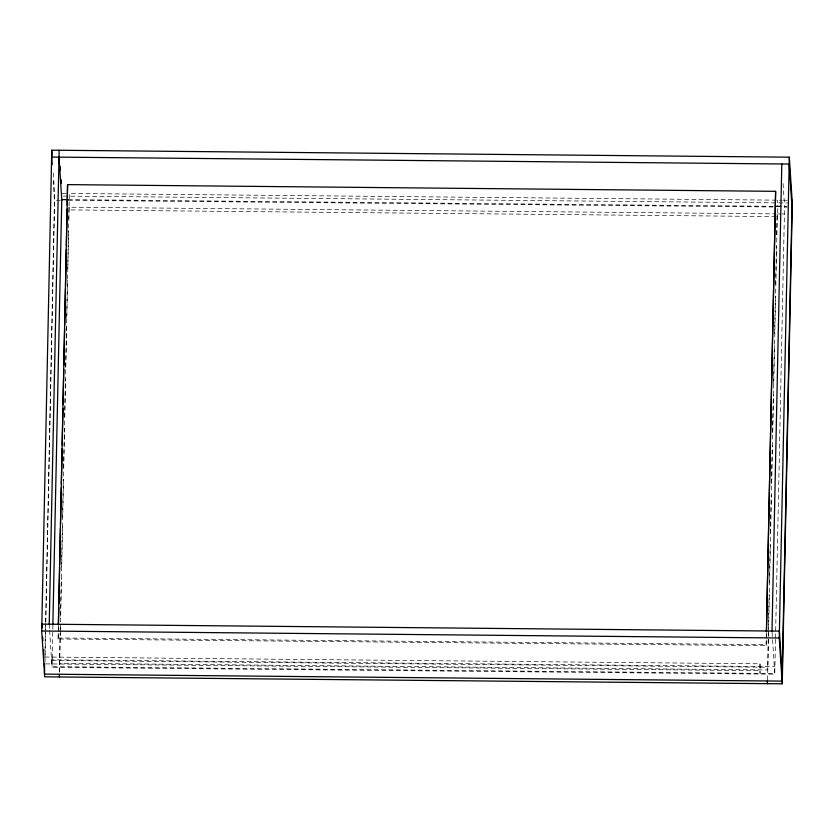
<?xml version="1.0" encoding="UTF-8"?>
<svg xmlns="http://www.w3.org/2000/svg" width="834" height="834" viewBox="0 0 834 834"><rect width="100%" height="100%" fill="white"/><g stroke="black" fill="none" stroke-linecap="round" stroke-linejoin="round"><path stroke-width="0.63" stroke-dasharray="4.17 3.13" d="M44.838 658.151L45.411 630.827M45.443 629.524L54.575 193.311M44.984 662.53L45.797 623.54M45.828 622.237L54.752 196.011L53.178 171.752M51.802 663.958L51.948 657.088L52.125 659.788L774.922 666.637M772.096 632.339L774.817 674.174L52.021 667.325L52.907 625.354M766.456 632.652L766.185 645.672L58.14 638.969L58.349 624.927M58.14 638.969L58.411 625.938M59.308 671.975L60.121 633.173M60.142 631.87L60.277 625.354M60.475 616.232L61.268 578.462M61.508 566.734L62.383 525.045M62.55 517.236L63.342 479.456M63.582 467.728L64.406 428.645M64.645 416.927L65.438 379.147M65.688 367.419L66.553 325.74M66.72 317.921L67.512 280.141M67.763 268.423L68.544 230.643M68.795 218.915L69.045 207.197L775.787 213.89M59.537 671.964L60.402 630.66M60.434 629.357L69.326 193.457L782.292 200.212M759.993 663.801L760.024 673.361L759.993 663.801L44.577 657.015M766.185 645.672L766.227 639.459M766.258 638.156L766.363 632.943M59.548 660.528L59.725 663.218L767.77 669.931L768.302 633.371M768.322 632.068L769.115 594.288M769.365 582.559L770.157 544.79M770.397 533.062L771.189 495.281M771.44 483.564L772.232 445.783M772.503 432.752L773.295 394.972M773.535 383.254L774.327 345.474M774.577 333.746L775.37 295.976M775.61 284.248L776.402 246.468M776.652 234.75L777.09 213.9L780.77 213.942M767.551 679.929L777.496 205.362M775.495 639.334L774.776 673.507L51.979 666.647M775.516 638.031L784.565 206.425L787.025 206.457M61.956 193.384L68.096 193.446M783.522 200.223L787.213 200.254M63.353 196.094L787.379 202.954M68.273 199.639L774.14 206.332M60.58 200.243L54.429 200.181L53.199 181.155M68.325 200.316L772.889 206.988M787.067 207.124L784.606 207.103L782.886 180.707M782 213.952L784.46 213.973M775.964 216.59L69.212 209.887L69.045 207.197M58.078 637.958L766.123 644.661M52.167 660.455L767.593 667.242M45.661 663.895L759.847 670.672M777.371 200.17L777.549 202.86M777.09 213.9L777.257 216.6M49.216 624.197L49.55 629.326M49.633 630.608L52.021 667.325"/><path stroke-width="1.25" d="M41.7 631.004L51.771 150.193L789.318 157.178L792.3 202.996L782.229 683.807L44.682 676.822L41.7 631.004L779.248 637.989L782.229 683.807M44.629 668.399L44.504 674.122L782.052 681.117L792.123 200.306M49.216 624.197L59.151 150.256M52.865 624.687L61.768 199.576L68.273 199.639M58.349 624.927L67.575 184.616L775.62 191.33L766.488 631.348M58.443 624.635L58.797 607.705M58.88 603.795L59.641 567.318M59.694 564.712L60.465 528.235M60.538 524.325L61.309 487.848M61.393 483.949L62.123 448.775M62.206 444.866L62.967 408.389M63.05 404.48L63.791 369.306M63.874 365.396L64.635 328.93M64.718 325.02L65.479 288.543M65.532 285.937L66.303 249.46M66.386 245.55L67.147 209.073M67.231 205.174L67.575 184.616M766.394 631.64L775.62 191.33M772.013 631.046L781.802 163.975M779.248 637.989L789.318 157.178M775.443 206.342L780.655 206.394M791.977 207.176L789.173 164.048L51.625 157.063L52.125 164.673M782.198 674.247L779.394 631.119L41.846 624.134L42.096 627.981M767.301 680.971L767.478 683.671M60.215 166.748L60.465 170.553M61.049 179.435L61.289 183.24M59.005 157.126L61.81 200.254M51.771 150.193L52.104 155.26M59.256 674.268L59.433 676.958M42.68 636.957L42.93 640.804M43.514 649.78L43.764 653.627M44.431 663.885L44.65 667.252"/></g></svg>
